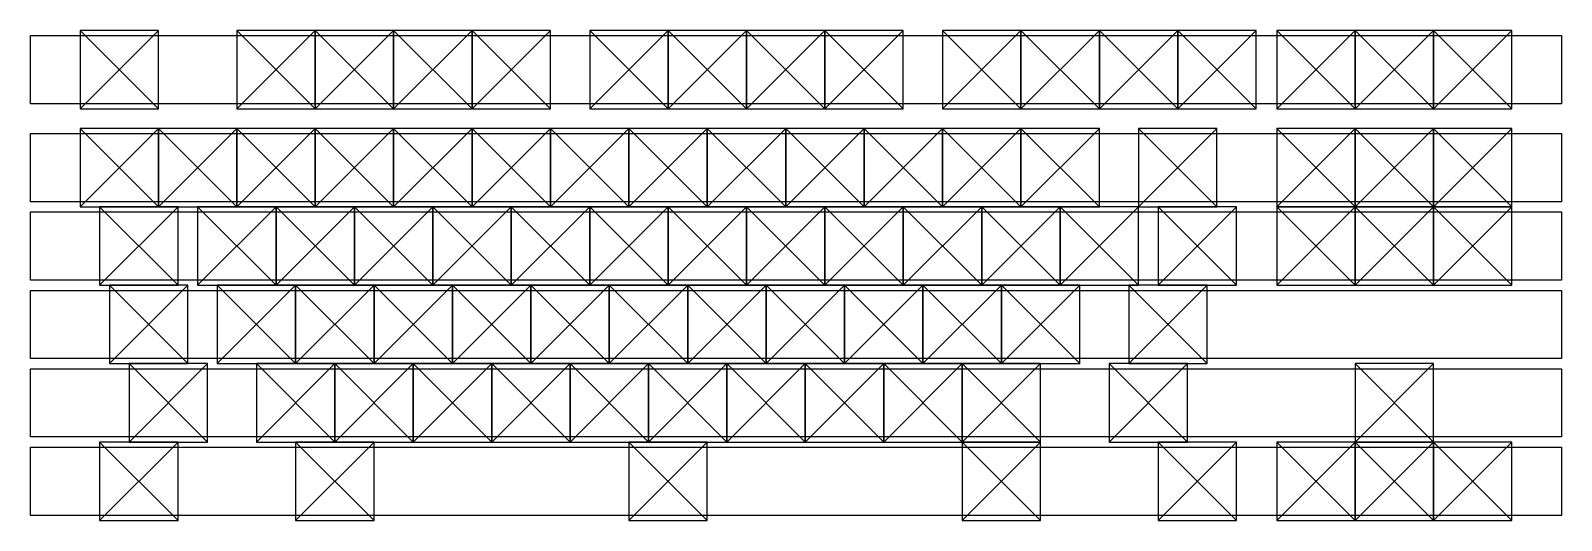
# Model space of a CAD drawing. Header units: metres. Extents: x -12 to 360, y -119 to 0.
import ezdxf

# ---------------------------------------------------------------- set-up
doc = ezdxf.new("R2010")
doc.units = ezdxf.units.M
doc.layers.add('edge', color=7, linetype='Continuous')

# ---------------------------------------------------------------- blocks, each defined once
blk = doc.blocks.new('MX')
at = {"layer": 'MX_SW'}
for p, q in [((-9.525, 9.525), (9.525, -9.525)), ((-9.525, -9.525), (9.525, 9.525))]:
    blk.add_line(p, q, dxfattribs=at)
blk.add_lwpolyline([(-9.525, -9.525), (9.525, -9.525), (9.525, 9.525), (-9.525, 9.525)], close=True, dxfattribs=at)

msp = doc.modelspace()

# ---------------------------------------------------------------- linework, layer by layer
at = {"layer": 'edge'}
for points in [[(359.9, -1.225), (359.9, -17.825), (-12, -17.825), (-12, -1.225), (359.9, -1.225)], [(359.9, -25.0375), (359.9, -41.6375), (-12, -41.6375), (-12, -25.0375), (359.9, -25.0375)], [(359.9, -44.0875), (359.9, -60.6875), (-12, -60.6875), (-12, -44.0875), (359.9, -44.0875)], [(359.9, -63.1375), (359.9, -79.7375), (-12, -79.7375), (-12, -63.1375), (359.9, -63.1375)], [(359.9, -82.1875), (359.9, -98.7875), (-12, -98.7875), (-12, -82.1875), (359.9, -82.1875)], [(359.9, -101.2375), (359.9, -117.8375), (-12, -117.8375), (-12, -101.2375), (359.9, -101.2375)]]:
    msp.add_lwpolyline(points, dxfattribs=at)

# ---------------------------------------------------------------- block references
for p in [(9.525, -9.525), (47.625, -9.525), (66.675, -9.525), (85.725, -9.525), (104.775, -9.525), (133.35, -9.525), (152.4, -9.525), (171.45, -9.525), (190.5, -9.525), (219.075, -9.525), (238.125, -9.525), (257.175, -9.525), (276.225, -9.525), (300.275, -9.525), (319.325, -9.525), (338.375, -9.525), (9.525, -33.3375), (28.575, -33.3375), (47.625, -33.3375), (66.675, -33.3375), (85.725, -33.3375), (104.775, -33.3375), (123.825, -33.3375), (142.875, -33.3375), (161.925, -33.3375), (180.975, -33.3375), (200.025, -33.3375), (219.075, -33.3375), (238.125, -33.3375), (266.7, -33.3375), (300.275, -33.3375), (319.325, -33.3375), (338.375, -33.3375), (14.2875, -52.3875), (38.1, -52.3875), (57.15, -52.3875), (76.2, -52.3875), (95.25, -52.3875), (114.3, -52.3875), (133.35, -52.3875), (152.4, -52.3875), (171.45, -52.3875), (190.5, -52.3875), (209.55, -52.3875), (228.6, -52.3875), (247.65, -52.3875), (271.4625, -52.3875), (300.275, -52.3875), (319.325, -52.3875), (338.375, -52.3875), (16.6687, -71.4375), (42.8625, -71.4375), (61.9125, -71.4375), (80.9625, -71.4375), (100.0125, -71.4375), (119.0625, -71.4375), (138.1125, -71.4375), (157.1625, -71.4375), (176.2125, -71.4375), (195.2625, -71.4375), (214.3125, -71.4375), (233.3625, -71.4375), (264.3188, -71.4375), (21.4313, -90.4875), (52.3875, -90.4875), (71.4375, -90.4875), (90.4875, -90.4875), (109.5375, -90.4875), (128.5875, -90.4875), (147.6375, -90.4875), (166.6875, -90.4875), (185.7375, -90.4875), (204.7875, -90.4875), (223.8375, -90.4875), (259.5563, -90.4875), (319.325, -90.4875), (14.2875, -109.5375), (61.9125, -109.5375), (142.875, -109.5375), (223.8375, -109.5375), (271.4625, -109.5375), (300.275, -109.5375), (319.325, -109.5375), (338.375, -109.5375)]:
    msp.add_blockref('MX', p)

doc.saveas('drawing.dxf')
